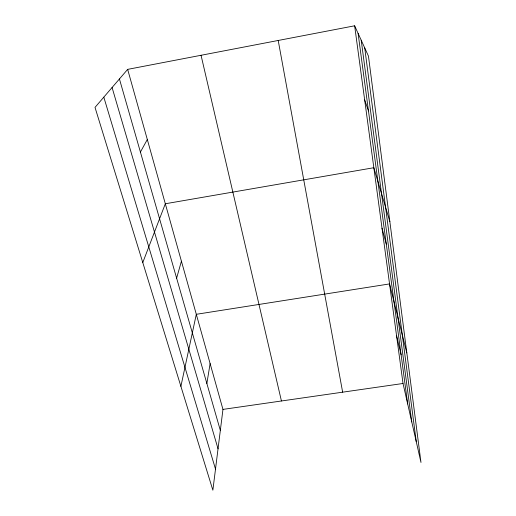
<?xml version="1.0" encoding="UTF-8"?>
<svg xmlns="http://www.w3.org/2000/svg" width="516" height="516" viewBox="0 0 516 516"><rect width="100%" height="100%" fill="white"/><g stroke="black" fill="none" stroke-linecap="round" stroke-linejoin="round"><path stroke-width="0.77" d="M127.658 69.37L222.957 409.401L212.869 490.2L95.015 107.399L127.658 69.37L354.64 25.8L368.456 56.096L420.985 462.452L403.022 383.485L354.64 25.8M206.864 383.491L210.115 363.574M180.897 386.349L196.306 314.302L389.554 283.916L406.827 352.938M176.62 278.156L181.419 261.186M142.784 262.547L165.326 203.762L373.836 167.719L389.864 221.68M140.416 152.065L147.312 139.501M222.957 409.401L403.022 383.485M364.67 99.949L368.476 110.921M103.813 97.15L215.507 469.083M112.082 87.514L218.042 448.804M119.428 78.954L220.338 430.421M382.008 228.149L386.291 244.074M396.54 335.548L401.106 354.795M201.047 55.283L281.433 400.984M278.208 40.474L342.65 392.173M358.104 33.405L407.685 403.97M361.213 40.209L411.768 421.92M364.715 47.891L416.277 441.76"/></g></svg>
